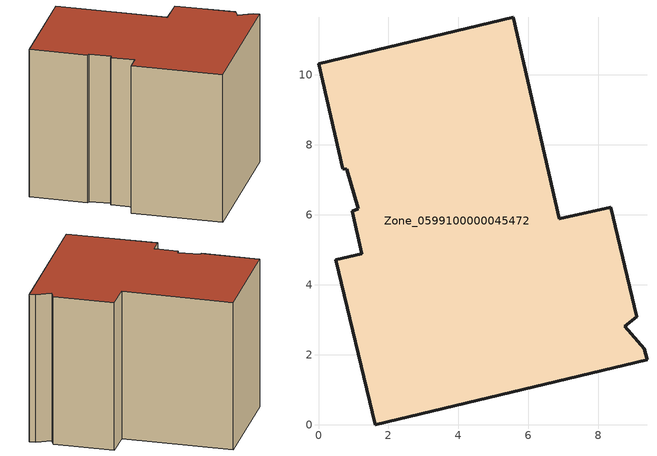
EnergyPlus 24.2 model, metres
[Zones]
Zone_0599100000045472
 floor ground (C_G): 1.14,6.17 0.8,7.3 0.69,7.31 0,10.31 5.56,11.64 6.88,5.88 8.35,6.22 9.09,3.09 8.76,2.81 9.31,2.17 9.39,1.85 1.62,0 0.5,4.71 1.24,4.88 0.96,6.1 z0
 wall outside (C_F): 6.88,5.88 5.56,11.64 0,10.31 0.69,7.31 0.8,7.3 1.14,6.17 0.96,6.1 1.24,4.88 0.5,4.71 1.62,0 9.39,1.85 9.31,2.17 8.76,2.81 9.09,3.09 8.35,6.22 6.88,5.88 z0:8.23
 roof outside (C_R): 0.8,7.3 1.14,6.17 0.96,6.1 1.24,4.88 0.5,4.71 1.62,0 9.39,1.85 9.31,2.17 8.76,2.81 9.09,3.09 8.35,6.22 6.88,5.88 5.56,11.64 0,10.31 0.69,7.31 z8.23
[BUILDING]
Pand.0599100000045472: North Axis=0; Terrain=City; Loads Convergence Tolerance Value=0.04; Temperature Convergence Tolerance Value=0.4; Solar Distribution=FullExterior; Maximum Number of Warmup Days=25; Minimum Number of Warmup Days=1
[Site:Location]
Rotterdam.The.Hague.AP_ZH_NLD Design_Conditions: Latitude=51.96; Longitude=4.45; Time Zone=1; Elevation=-4.5
[SITE:GROUNDTEMPERATURE:BUILDINGSURFACE]
18, 18, 18, 18, 18, 18, 18, 18, 18, 18, 18, 18
[MATERIAL] Thermal Absorptance=0.9; Solar Absorptance=0.7; Visible Absorptance=0.7
Name | Roughness | Thickness | Conductivity | Density | Specific Heat
G.TC.1946 | MediumSmooth | 0.15 | 1 | 540 | 1210
F.TC.1946 | Rough | 0.3 | 0.857143 | 1920 | 840
R.TC.1946 | MediumRough | 0.2 | 0.909091 | 1500 | 1000
[CONSTRUCTION]
C_G: G.TC.1946
C_F: F.TC.1946
C_R: R.TC.1946
[ZONE]
Zone_0599100000045472: Type=1; Multiplier=1; Ceiling Height=Autocalculate; Volume=Autocalculate; Floor Area=autocalculate; Part of Total Floor Area=Yes
[ZONEINFILTRATION:DESIGNFLOWRATE]
Infil_Zone_0599100000045472: Zone or ZoneList or Space or SpaceList=Zone_0599100000045472; Schedule=AlwaysOn; Design Flow Rate Calculation Method=Flow/Area; Flow Rate per Floor Area=0.003; Constant Term Coefficient=1; Temperature Term Coefficient=0; Velocity Term Coefficient=0; Velocity Squared Term Coefficient=0
[HVACTEMPLATE:ZONE:IDEALLOADSAIRSYSTEM]
Zone_0599100000045472: Maximum Heating Supply Air Temperature=50; Minimum Cooling Supply Air Temperature=13; Maximum Heating Supply Air Humidity Ratio=0.0156; Minimum Cooling Supply Air Humidity Ratio=0.0077; Heating Limit=NoLimit; Cooling Limit=NoLimit; Dehumidification Control Type=ConstantSensibleHeatRatio; Cooling Sensible Heat Ratio=0.7; Dehumidification Setpoint=60; Humidification Control Type=None; Humidification Setpoint=30; Outdoor Air Method=None; Outdoor Air Flow Rate per Person=0.00944; Outdoor Air Flow Rate per Zone Floor Area=0; Outdoor Air Flow Rate per Zone=0; Demand Controlled Ventilation Type=None; Outdoor Air Economizer Type=NoEconomizer; Heat Recovery Type=None; Sensible Heat Recovery Effectiveness=0.7; Latent Heat Recovery Effectiveness=0.65
[ZONECONTROL:THERMOSTAT]
ThermostatControl_Zone_0599100000045472: Zone or ZoneList=Zone_0599100000045472; Control Type Schedule=DualSetpointControlType; Control 1=Thermostat_Zone_0599100000045472; Temperature Difference Between Cutout And Setpoint=0
[THERMOSTATSETPOINT:DUALSETPOINT]
Thermostat_Zone_0599100000045472: Heating Setpoint Temperature Schedule=HeatingSetpoint_Zone_0599100000045472; Cooling Setpoint Temperature Schedule=CoolingSetpoint_Zone_0599100000045472
[SCHEDULE:COMPACT]
HeatingSetpoint_Zone_0599100000045472: Through: 12/31, For: AllDays, Until: 24:00, 21
CoolingSetpoint_Zone_0599100000045472: Through: 12/31, For: AllDays, Until: 24:00, 24
DualSetpointControlType: Through: 12/31, For: AllDays, Until: 24:00, 4
AlwaysOn: Through: 12/31, For: AllDays, Until: 24:00, 1
